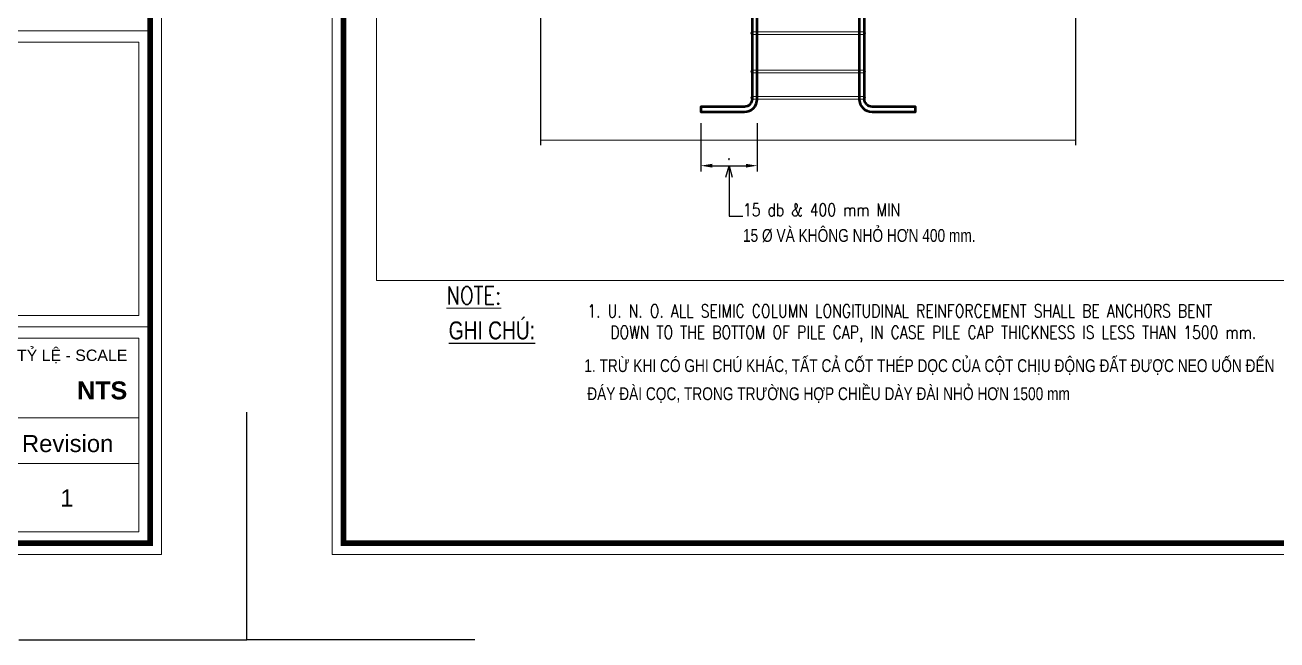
# Model space of a CAD drawing. Header units: millimetres. Extents: x -88960 to 836140, y 175458 to 320791.
# Drawn here: x 327642 to 349644, y 175458 to 186258 of the extents above; entities that cross this region are included whole.
import ezdxf
from ezdxf.enums import TextEntityAlignment as Align

# ---------------------------------------------------------------- set-up
doc = ezdxf.new("R2010")
doc.units = ezdxf.units.MM
doc.header["$LTSCALE"] = 1000
doc.layers.get('0').update_dxf_attribs({"linetype": 'CONTINUOUS'})
doc.layers.get('DEFPOINTS').update_dxf_attribs({"linetype": 'CONTINUOUS'})
for name, color, linetype, lineweight in [('Ap0102_dim', 145, 'CONTINUOUS', 25), ('Ap0104_leader', 145, 'CONTINUOUS', 25), ('Ap0202_T', 141, 'CONTINUOUS', 25), ('Ap0310_PSS', 130, 'CONTINUOUS', 18), ('Ap0311_H', 8, 'CONTINUOUS', 15), ('Ap0314_Kh', 253, 'CONTINUOUS', 15), ('Ap0401_Reinf', 1, 'CONTINUOUS', 50), ('Ap0402_Reinf.S', 6, 'CONTINUOUS', 35), ('Ap0403_RT', 40, 'CONTINUOUS', 20)]:
    doc.layers.add(name, color=color, linetype=linetype, lineweight=lineweight)
doc.styles.add('ARC8', font='simplex', dxfattribs={"width": 0.8})
doc.styles.add('Arial - Bold', font='arialbd.ttf', dxfattribs={"height": 2.5})
doc.styles.add('CHG_XX_Khung ten$0$A1 BORDER$0$ARIAL', font='arial.ttf')
doc.styles.add('CHG_XX_Khung ten$0$arial', font='arial.ttf')
doc.styles.add('romans', font='romans.shx', dxfattribs={"width": 0.8})
doc.styles.add('vn-vni', font='vn_vni.shx', dxfattribs={"width": 0.8})
doc.dimstyles.new('TL 20', dxfattribs={"dimscale": 0, "dimtxt": 250, "dimasz": 200, "dimexe": 100, "dimexo": 200, "dimgap": 100, "dimtad": 1, "dimdec": 1, "dimlfac": 0.2, "dimdsep": 46, "dimtxsty": 'romans', "dimcen": 200, "dimdle": 100, "dimclrd": 256, "dimclre": 256, "dimclrt": 1, "dimaunit": 1, "dimadec": 0, "dimazin": 0, "dimtfac": 1, "dimtdec": 1, "dimtix": 1, "dimtmove": 2, "dimatfit": 3, "dimldrblk": 'OPEN30', "dimfxl": 1, "dimtolj": 1, "dimtzin": 0, "dimarcsym": 0})

# ---------------------------------------------------------------- blocks, each defined once
blk = doc.blocks.new('*D269')
at = {"layer": 'Ap0102_dim', "lineweight": -2, "transparency": 16777216}
for p, q in [((339519, 184534), (339519, 183688)), ((340510, 184534), (340510, 183688)), ((339719, 183788), (340310, 183788))]:
    blk.add_line(p, q, dxfattribs=at)
at = {"layer": 'Ap0102_dim', "transparency": 16777216}
for points in [[(339719, 183821), (339719, 183754), (339519, 183788)], [(340310, 183821), (340310, 183754), (340510, 183788)]]:
    blk.add_solid(points, dxfattribs=at)
at = {"layer": 'DEFPOINTS', "color": 0, "transparency": 16777216}
for p in [(339519, 184734), (340510, 184734), (340510, 183788)]:
    blk.add_point(p, dxfattribs=at)
at = {"layer": 'Ap0102_dim', "color": 1, "transparency": 16777216, "insert": (340015, 184013), "char_height": 250, "attachment_point": 5, "style": 'romans'}
blk.add_mtext('\\A1;.', dxfattribs=at)
blk = doc.blocks.new('_Open30')
at = {"color": 0, "linetype": 'ByBlock', "lineweight": -2}
for p, q in [((-1, 0.27), (0, 0)), ((0, 0), (-1, -0.27)), ((0, 0), (-1, 0))]:
    blk.add_line(p, q, dxfattribs=at)
blk = doc.blocks.new('CHG_XX_Khung ten')
for p, q in [((687, 107), (824, 107)), ((687, 55), (824, 55))]:
    blk.add_line(p, q)
at = {"linetype": 'Continuous'}
blk.add_line((689, 39), (822, 39), dxfattribs=at)
blk.add_lwpolyline([(15, 579), (826, 579), (826, 15), (15, 15)], close=True)
at = {"color": 4, "linetype": 'Continuous', "const_width": 1}
blk.add_lwpolyline([(17, 577), (824, 577), (824, 17), (17, 17)], close=True, dxfattribs=at)
at = {"linetype": 'Continuous'}
for points in [[(689, 105), (822, 105), (822, 57), (689, 57)], [(689, 53), (822, 53), (822, 31), (689, 31)], [(822, 19), (689, 19), (689, 31), (822, 31)]]:
    blk.add_lwpolyline(points, close=True, dxfattribs=at)
at = {"layer": 'DEFPOINTS', "color": 1, "ltscale": 2}
for points in [[(40.06, 0), (0, 0), (0, 40)], [(800.94, 0), (841, 0), (841, 40)]]:
    blk.add_lwpolyline(points, dxfattribs=at)
at = {"style": 'CHG_XX_Khung ten$0$A1 BORDER$0$ARIAL'}
blk.add_text('TỶ LỆ - SCALE', height=2, dxfattribs=at).set_placement((820, 50), align=Align.MIDDLE_RIGHT)
for s, style, p in [('Revision', 'CHG_XX_Khung ten$0$A1 BORDER$0$ARIAL', (809.5, 34.5)), ('1', 'CHG_XX_Khung ten$0$arial', (809.36, 24.93))]:
    blk.add_text(s, height=3, dxfattribs=dict(style=style)).set_placement(p, align=Align.MIDDLE_CENTER)

msp = doc.modelspace()

# ---------------------------------------------------------------- linework, layer by layer
at = {"layer": 'Ap0104_leader', "linetype": 'Continuous', "elevation": 450.44931}
for points in [[(336703.73583, 184148.05639), (336703.73583, 186713.34033), (336579.97571, 186758.38533), (336827.49595, 186848.47533), (336703.73583, 186893.52033), (336703.73583, 188728.65363)], [(346109.13183, 184148.05639), (346109.13183, 186707.48448), (346232.89195, 186752.52948), (345985.37171, 186842.61948), (346109.13183, 186887.66448), (346109.13183, 188728.65363)]]:
    msp.add_lwpolyline(points, dxfattribs=at)
at = {"layer": 'Ap0310_PSS'}
msp.add_line((336703.73583, 184238.14639, 450.44931), (346109.13183, 184238.14639, 450.44931), dxfattribs=at)
at = {"layer": 'Ap0311_H'}
msp.add_line((333818.39108, 181768.74765), (400240.41732, 181768.7477), dxfattribs=at)
at = {"layer": 'Ap0311_H', "ltscale": 50}
msp.add_lwpolyline([(368748.27915, 181768.74767), (368748.27916, 232914.31452), (333818.39108, 232914.31452), (333818.39108, 181768.74765)], dxfattribs=at)
at = {"layer": 'Ap0401_Reinf'}
for p, q in [((340419.94833, 192962.88363, 450.44931), (340419.94833, 184958.86639, 450.44931)), ((340510.03833, 184958.86639, 450.44931), (340510.03833, 191272.41563, 450.44931))]:
    msp.add_line(p, q, dxfattribs=at)
at = {"layer": 'Ap0401_Reinf', "elevation": 450.44931}
for points in [[(342302.82933, 186611.53863), (342302.82933, 184958.86639, 0.4142135624), (342528.05433, 184733.64139), (343293.81933, 184733.64139), (343293.81933, 184823.73139), (342528.05433, 184823.73139, -0.4142135624), (342392.91933, 184958.86639), (342392.91933, 186611.53863)], [(340419.94833, 184958.86639, -0.4142135624), (340284.81333, 184823.73139), (339519.04833, 184823.73139), (339519.04833, 184733.64139), (340284.81333, 184733.64139, 0.4142135624), (340510.03833, 184958.86639)]]:
    msp.add_lwpolyline(points, format="xyb", dxfattribs=at)
at = {"layer": 'Ap0402_Reinf.S', "lineweight": 9, "elevation": 450.44931}
for points in [[(340419.94833, 186138.56613, 1), (340419.94833, 186093.52113), (342392.91933, 186093.52113, 1), (342392.91933, 186138.56613)], [(340419.94833, 185462.89113, 1), (340419.94833, 185417.84613), (342392.91933, 185417.84613, 1), (342392.91933, 185462.89113)], [(340419.94833, 185003.91139, 1), (340419.94833, 184958.86639), (342392.91933, 184958.86639, 1), (342392.91933, 185003.91139)]]:
    msp.add_lwpolyline(points, format="xyb", close=True, dxfattribs=at)

# ---------------------------------------------------------------- texts
at = {"color": 1, "style": 'Arial - Bold'}
msp.add_text('NTS', height=315.315, dxfattribs=at).set_placement((328997.65189, 179841.25704), align=Align.MIDDLE_CENTER)
at = {"layer": 'Ap0202_T', "style": 'vn-vni', "width": 0.8}
for s, p in [('15 %%C VAØ KHOÂNG NHOÛ HÔN 400 mm.', (340258.29686, 182449.84617, 450.44931)), ('1. TRÖØ KHI COÙ GHI CHUÙ KHAÙC, TAÁT CAÛ COÁT THEÙP DOÏC CUÛA COÄT CHÒU ÑOÄNG ÑAÁT ÑÖÔÏC NEO UOÁN ÑEÁN', (337470.54442, 180163.26843)), ('ÑAÙY ÑAØI COÏC, TRONG TRÖÔØNG HÔÏP CHIEÀU DAØY ÑAØI NHOÛ HÔN 1500 mm', (337522.02442, 179669.91843))]:
    msp.add_text(s, height=225.225, dxfattribs=at).set_placement(p)
msp.add_text('%%UGHI CHUÙ:', height=315.315, dxfattribs=at).set_placement((335087.2518, 180894.13844, 450.44931), align=Align.MIDDLE_LEFT)
at = {"layer": 'Ap0403_RT', "style": 'ARC8', "width": 0.8}
for s, height, p in [('15 db & 400 mm MIN', 225.225, (340258.29686, 182900.29617, 450.44931)), ('%%UNOTE:', 315.315, (335049.63626, 181350.59815)), ('1. U. N. O. ALL SEIMIC COLUMN LONGITUDINAL REINFORCEMENT SHALL BE ANCHORS BENT', 225.225, (337524.40963, 181123.82613)), ('   DOWN TO THE BOTTOM OF PILE CAP, IN CASE PILE CAP THICKNESS IS LESS THAN 1500 mm.', 225.225, (337524.40963, 180748.45113))]:
    msp.add_text(s, height=height, dxfattribs=at).set_placement(p)

# ---------------------------------------------------------------- dimensions: what is measured, and where the dimension line sits
at = {"layer": 'Ap0102_dim'}
dim = msp.add_linear_dim(base=(340510.03833, 183787.69639, 450.44931), p1=(339519.04833, 184733.64139, 450.44931), p2=(340510.03833, 184733.64139, 450.44931), angle=180, text='.', dimstyle='TL 20', override={"dimscale": 1}, dxfattribs=at)
dim.commit()
dim.dimension.update_dxf_attribs({"geometry": '*D269', "text_midpoint": (340014.54333, 184012.69639, 450.44931)})

# ---------------------------------------------------------------- leaders
at = {"layer": 'Ap0104_leader'}
msp.add_leader([(340014.54333, 183787.69639, 450.44931), (340014.54333, 182900.29617, 450.44931), (340258.29686, 182900.29617, 450.44931)], dimstyle='TL 20', override={"dimscale": 1}, dxfattribs=at)

# ---------------------------------------------------------------- next in the draw order: block references
at = {"layer": 'Ap0314_Kh', "xscale": 100, "yscale": 100, "zscale": 100}
msp.add_blockref('CHG_XX_Khung ten', (247440.48602, 175457.91904), dxfattribs=at)

# ---------------------------------------------------------------- next in the draw order: block references
msp.add_blockref('CHG_XX_Khung ten', (331540.48602, 175457.91904), dxfattribs=at)

doc.saveas('drawing.dxf')
